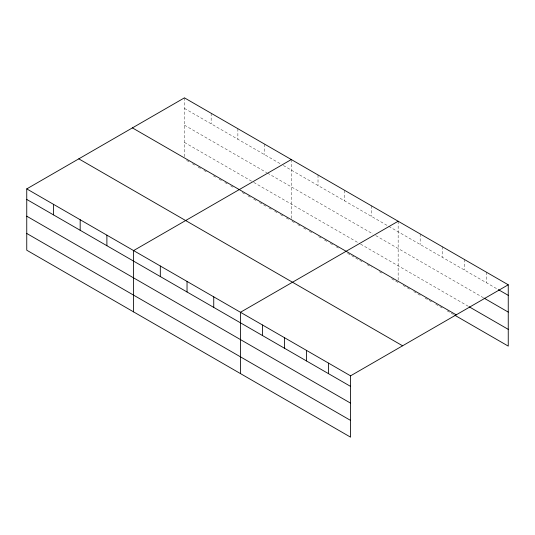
<?xml version="1.0" encoding="UTF-8"?>
<svg xmlns="http://www.w3.org/2000/svg" width="535" height="535" viewBox="0 0 535 535"><rect width="100%" height="100%" fill="white"/><g stroke="black" fill="none" stroke-linecap="round" stroke-linejoin="round"><path stroke-width="0.4" stroke-dasharray="2.67 2.01" d="M184.441 108.398L280.467 163.837M283.356 165.509L388.049 225.951M388.771 226.365L497.597 289.194M184.441 125.15L266.751 172.671M267.473 173.086L372.888 233.949M375.777 235.614L483.393 297.748M184.441 142.41L253.035 182.007M253.757 182.428L359.888 243.699M360.61 244.12L468.473 306.394M186.608 160.413L189.497 162.078M192.386 163.743L195.275 165.409M198.164 167.081L201.053 168.746M203.935 170.411L206.824 172.083M213.325 175.834L216.214 177.5M219.103 179.165L221.992 180.837M224.874 182.502L227.763 184.167M230.652 185.839L233.541 187.504M242.201 192.506L245.09 194.172M247.979 195.843L250.868 197.509M253.757 199.174L256.646 200.846M259.535 202.511L266.029 206.263M268.918 207.928L271.807 209.6M274.696 211.265L277.585 212.93M280.467 214.602L283.356 216.267M286.245 217.932L289.134 219.604M292.023 221.269L294.912 222.934M297.801 224.606L300.683 226.272M303.572 227.937L306.461 229.609M309.35 231.274L312.239 232.939M318.733 236.691L321.622 238.363M324.511 240.028L327.4 241.693M330.289 243.358L333.178 245.03M336.067 246.695L338.949 248.36M347.616 253.363L362.055 261.702M367.11 264.618L371.444 267.119M379.382 271.706L382.993 273.793M391.66 278.795L398.154 282.547M403.129 285.416L410.94 289.923M413.782 291.568L420.176 295.26M425.144 298.129L432.962 302.636M435.804 304.281L442.191 307.973M447.166 310.842L453.56 314.533M486.228 272.088L486.228 282.634M464.213 259.375L464.213 269.921M442.191 246.662L442.191 257.208M420.176 233.949L420.176 244.495M398.154 221.236L398.154 280.153M371.444 205.814L371.444 216.361M344.727 190.386L344.727 200.939M318.017 174.965L318.017 185.518M291.301 159.544L291.301 218.461M264.584 144.116L264.584 154.668M237.874 128.694L237.874 139.247M211.158 113.273L211.158 123.826M184.441 97.851L184.441 156.768"/><path stroke-width="0.8" d="M350.559 403.143L350.559 375.837L26.75 188.895L26.75 250.206L350.559 437.148L350.559 403.143L26.75 216.193M454.977 315.349L508.25 346.105L508.25 284.794L184.441 97.851L26.75 188.895M291.301 159.544L133.603 250.587L133.603 311.898M398.154 221.236L240.462 312.279L240.462 373.59M350.559 375.837L508.25 284.794M498.306 289.609L508.25 295.347M484.101 298.155L508.25 312.099M469.182 306.802L508.25 329.359M132.406 127.892L456.208 314.841M78.792 158.848L402.594 345.797M26.75 199.441L350.559 386.39M26.75 233.454L350.559 420.403M328.537 363.131L328.537 373.677M306.515 350.418L306.515 360.964M284.5 337.705L284.5 348.252M262.478 324.992L262.478 335.539M213.746 296.858L213.746 307.404M187.036 281.43L187.036 291.983M160.319 266.009L160.319 276.562M106.893 235.166L106.893 245.712M80.176 219.738L80.176 230.291M53.467 204.316L53.467 214.869"/></g></svg>
